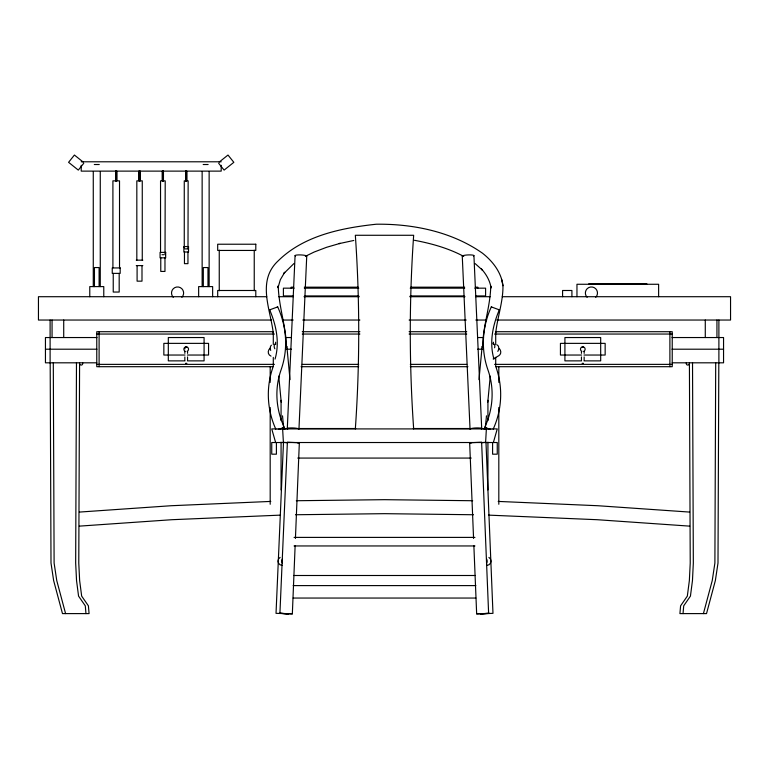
<?xml version="1.0" encoding="UTF-8"?>
<svg xmlns="http://www.w3.org/2000/svg" width="769" height="769" viewBox="0 0 769 769"><rect width="100%" height="100%" fill="white"/><g stroke="black" fill="none" stroke-linecap="round" stroke-linejoin="round"><path stroke-width="1.15" d="M76.477 362.737L75.67 563.052L76.535 580.557L78.563 596.11L85.292 605.828L85.965 613.604M79.591 362.737L78.774 563.052L79.64 580.557L81.668 596.11L88.406 605.828L89.079 613.604L62.481 613.604L53.638 580.557L51.004 563.052L50.187 362.737M715.699 362.737L714.891 563.052L712.248 580.557L703.414 613.604M718.813 362.737L717.996 563.052L715.362 580.557L706.519 613.604L679.921 613.604L680.594 605.828L687.332 596.11L689.36 580.557L690.226 563.052L689.409 362.737M295.133 545.663L292.345 613.854L276.023 613.345L283.501 442.185M279.868 613.268L288.452 613.854L279.916 613.345L287.385 442.185L299.343 442.771L295.431 538.483M287.298 428.65L295.075 255.625M306.735 256.154L298.958 429.179A5.835 0.971 2.6 0 0 292.037 427.91A5.835 0.971 2.6 0 0 287.731 429.044M355.336 428.91C359.844 364.448 359.844 299.737 355.336 235.276L413.664 235.276C409.156 299.737 409.156 364.448 413.664 428.91M683.035 613.604L683.708 605.828L690.437 596.11L692.465 580.557L693.33 563.052L692.523 362.737M478.991 379.636L482.115 346.742M486.479 415.818L485.181 429.429A5.441 0.682 5.4 0 0 480.76 428.333M487.777 402.206L490.257 376.128M485.595 442.521L486.373 428.91M286.481 345.319C285.597 325.374 278.695 305.745 278.234 285.857L278.003 287.683L280.349 279.685L284.732 272.255L283.655 273.668L294.008 263.479M495.765 332.65C497.505 316.943 503.176 301.544 502.964 285.76C501.436 272.428 492.737 261.268 482.48 253.203C451.922 231.719 413.145 223.76 376.301 224.221C341.667 227.922 303.918 235.497 278.215 260.816C256.721 280.695 270.371 308.84 273.264 332.967M275.052 359.094C279.839 342.609 276.292 325.297 269.669 309.859L277.696 306.898C286.76 326.604 288.308 349.155 281.127 369.706C274.389 388.605 275.86 409.329 284.309 427.429L280.387 429.15M272.851 367.582C265.882 387.749 267.035 409.906 275.879 429.304M493.371 442.521L497.255 428.91L271.745 428.91L275.629 442.521M493.948 359.094C489.161 342.609 492.708 325.297 499.331 309.859L491.304 306.898C482.24 326.604 480.692 349.155 487.873 369.706C494.611 388.605 493.14 409.329 484.691 427.429L488.613 429.15M493.121 429.304C501.965 409.906 503.118 387.749 496.149 367.582M83.744 163.307L78.303 170.103L68.585 162.326L74.41 155.04L83.254 162.105M219.165 162.105L227.999 155.04L233.834 162.326L224.106 170.103L218.675 163.307M277.205 307.216L277.696 306.898M305.36 256.317L314.185 252.021L326.585 247.301L340.196 243.34L339.139 243.619L353.798 240.466M278.215 429.438L284.309 427.429M493.14 358.96L498.908 355.653A5.7 4.835 24.1 0 0 499.389 348.713M186.886 363.333L185.521 363.333M583.479 363.333L582.114 363.333M185.521 347.05L186.886 347.05M582.114 347.05L583.479 347.05M473.569 538.483L469.657 442.771L481.615 442.185L488.623 613.46L476.655 613.854L473.867 545.663M489.132 613.268L480.548 613.854L492.977 613.345L485.979 442.271L482.153 442.656M476.655 613.854L489.084 613.345M299.343 442.771L297.516 442.877M279.916 613.345L292.345 613.854M269.669 309.859L270.255 309.782M79.39 512.077L171.026 505.733L270.803 501.417M79.342 526.131L171.823 519.709L280.474 515.124M296.325 500.734L384.5 499.677L472.675 500.734M295.498 514.749L384.5 513.673L473.502 514.749M81.216 161.788L221.193 161.788M94.299 164.518L99.249 164.518M203.17 164.518L208.12 164.518M184.829 248.887L187.578 248.887M188.001 248.887L188.145 180.85L184.262 180.85L184.262 247.695M161.98 254.722L163.768 254.722M165.027 254.722L165.21 180.85L160.538 180.85L160.538 252.338M136.276 260.162L142.813 260.162M136.276 265.603L142.813 265.603M588.631 283.886L646.95 283.886M293.575 287.183L291.182 287.183L291.182 288.164M304.341 287.183L358.181 287.183M410.819 287.183L464.659 287.183M475.425 287.183L477.818 287.183L477.818 288.164M294.171 288.164L283.405 288.164L283.405 295.94L292.979 295.94M304.341 288.164L358.777 288.164M410.223 288.164L464.659 288.164M474.829 288.164L485.595 288.164L485.595 295.94L476.021 295.94M304.937 295.94L358.777 295.94M410.223 295.94L464.063 295.94M266.747 296.709L38.45 296.709L38.45 320.039L271.553 320.039M278.762 296.709L293.181 296.709M303.995 296.709L359.267 296.709M409.733 296.709L465.005 296.709M475.819 296.709L490.238 296.709M502.253 296.709L730.55 296.709L730.55 320.039L496.764 320.039M282.367 320.039L293.181 320.039M302.794 320.039L359.882 320.039M409.118 320.039L466.206 320.039M475.819 320.039L486.633 320.039M273.226 331.708L96.769 331.708L96.769 366.698L273.226 366.698M302.275 331.708L359.892 331.708M409.108 331.708L466.725 331.708M495.774 331.708L672.231 331.708L672.231 366.698L495.774 366.698M96.769 334.044L274.427 334.044M302.275 334.044L359.892 334.044M409.108 334.044L466.725 334.044M494.573 334.044L672.231 334.044M96.942 337.543L45.448 337.543L45.448 362.814L96.769 362.814M285.443 337.543L291.451 337.543M477.549 337.543L483.557 337.543M672.058 337.543L723.552 337.543L723.552 362.814L672.231 362.814M45.448 349.203L96.942 349.203M286.645 349.203L291.451 349.203M477.549 349.203L482.355 349.203M672.058 349.203L723.552 349.203M185.021 355.038L163.845 355.038L163.845 343.368L208.562 343.368L208.562 355.038L187.376 355.038M581.624 355.038L560.438 355.038L560.438 343.368L605.155 343.368L605.155 355.038L583.979 355.038M185.012 360.872L168.315 360.872L168.315 337.543L204.083 337.543L204.083 360.872L187.396 360.872M581.604 360.872L564.917 360.872L564.917 337.543L600.685 337.543L600.685 360.872L583.988 360.872M96.769 364.371L274.427 364.371M302.275 364.371L358.69 364.371M410.31 364.371L466.725 364.371M494.573 364.371L672.231 364.371M301.073 366.698L358.69 366.698M410.31 366.698L467.927 366.698M298.218 428.525L355.739 428.525M413.261 428.525L470.782 428.525M297.766 458.074L471.234 458.074M294.066 537.396L474.934 537.396M294.066 545.952L474.934 545.952M293.796 575.5L475.204 575.5M293.152 585.603L475.848 585.603M293.152 598.051L475.848 598.051M471.484 442.877L469.657 442.771M488.526 515.124L597.177 519.709L689.658 526.131M498.197 501.417L597.974 505.733L689.61 512.077M286.847 442.656L283.021 442.271M484.691 427.429L490.785 429.438M498.745 309.782L499.331 309.859M414.347 240.274C431.399 243.465 448.385 248.195 463.755 256.394M491.304 306.898L491.795 307.216M475.136 263.584L482.557 270.246L481.413 268.948C486.306 274.245 489.959 280.791 491.122 287.962L490.737 286.155C490.391 306.052 483.105 325.777 482.682 345.666M496.909 344.781L498.11 345.781A5.729 3.98 -56.5 0 1 497.822 351.404M185.021 348.828L184.839 348.155M65.586 613.604L56.752 580.557L54.109 563.052L53.301 362.737M502.964 285.76L501.59 279.243M283.405 442.521L282.627 428.91M286.885 346.742L290.009 379.636M278.743 376.128L281.223 402.206M282.521 415.818L283.819 429.429A5.441 0.682 -5.4 0 1 288.24 428.333M473.925 255.625L481.702 428.65M462.265 256.154L470.042 429.179A5.835 0.971 -2.6 0 1 476.963 427.91A5.835 0.971 -2.6 0 1 481.269 429.044M718.89 320.039L718.89 362.814M716.939 320.039L716.939 337.543M705.279 320.039L705.279 337.543M669.895 331.708L669.895 366.698M658.62 296.709L658.62 284.27L576.961 284.27L576.961 296.709M584.161 351.654L584.161 353.346M584.161 356.96L584.161 360.103M581.441 351.654L581.441 353.346M581.441 356.96L581.441 360.103M571.915 296.709L571.915 290.49L562.581 290.49L562.581 296.709M498.812 366.842L498.812 382.385M498.812 407.483L498.812 504.281M495.707 331.708L495.707 344.541M495.707 357.374L495.707 366.698M493.371 342.205L493.371 344.541M492.593 442.521L492.593 454.181L497.255 454.181L497.255 442.521L271.745 442.521L271.745 454.181L276.407 454.181L276.407 442.521M487.931 400.313L487.931 420.624M487.931 442.137L487.931 489.94M281.07 400.313L281.07 420.624M281.07 442.137L281.07 489.94M275.629 342.205L275.629 344.541M273.293 331.708L273.293 344.541M273.293 357.374L273.293 366.698M270.188 366.842L270.188 382.385M270.188 407.483L270.188 504.281M255.798 296.709L255.798 290.49L217.694 290.49L217.694 296.709M254.241 250.185L254.241 290.749M221.193 165.297L221.193 171.122L81.216 171.122L81.216 165.297M219.252 250.185L219.252 290.749M212.638 296.709L212.638 286.606L198.642 286.606L198.642 296.709M209.139 171.698L209.139 286.606M207.976 286.606L207.976 267.554L203.314 267.554L203.314 286.606M202.141 171.698L202.141 286.606M187.953 252.001L187.953 263.661L184.454 263.661L184.454 252.001M187.559 351.654L187.559 353.346M187.559 356.96L187.559 360.103M186.78 171.122L186.78 180.85M186.617 171.122L186.617 180.85M186.204 171.122L186.204 180.85M185.79 171.122L185.79 180.85M185.617 171.122L185.617 180.85M184.839 351.654L184.839 353.346M184.839 356.96L184.839 360.103M164.97 257.836L164.97 271.438L160.769 271.438L160.769 257.836M163.451 171.122L163.451 180.85M163.288 171.122L163.288 180.85M162.874 171.122L162.874 180.85M162.461 171.122L162.461 180.85M162.288 171.122L162.288 180.85M142.265 260.095L142.265 180.85L136.824 180.85L136.824 260.095M141.996 265.603L141.996 281.156L137.093 281.156L137.093 265.603M140.131 171.122L140.131 180.85M139.958 171.122L139.958 180.85M139.545 171.122L139.545 180.85M139.131 171.122L139.131 180.85M138.958 171.122L138.958 180.85M119.522 267.891L119.522 180.85L112.908 180.85L112.908 267.891M119.185 273.38L119.185 292.047L113.235 292.047L113.235 273.38M116.801 171.122L116.801 180.85M116.628 171.122L116.628 180.85M116.215 171.122L116.215 180.85M115.802 171.122L115.802 180.85M115.629 171.122L115.629 180.85M103.777 296.709L103.777 286.606L89.771 286.606L89.771 296.709M100.268 171.698L100.268 286.606M99.105 286.606L99.105 267.554L94.443 267.554L94.443 286.606M99.105 331.708L99.105 366.698M93.27 171.698L93.27 286.606M63.721 320.039L63.721 337.543M52.061 320.039L52.061 337.543M50.11 320.039L50.11 362.814M173.285 297.305A6.065 6.065 0 0 1 173.285 288.731A6.065 6.065 0 0 1 181.859 288.731A6.065 6.065 0 0 1 181.859 297.305M587.141 297.305A6.065 6.065 0 0 1 587.141 288.731A6.065 6.065 0 0 1 595.715 288.731A6.065 6.065 0 0 1 595.715 297.305M286.078 346.002A5.441 1.634 -5.4 0 1 286.231 347.626M482.769 347.626A5.441 1.634 5.4 0 1 482.922 346.002M295.507 256.019A5.835 0.971 2.6 0 1 300.948 254.923A5.835 0.971 2.6 0 1 306.273 256.5M462.727 256.5A5.835 0.971 -2.6 0 1 468.052 254.923A5.835 0.971 -2.6 0 1 473.493 256.019M282.242 565.388A4.278 4.278 0 0 1 280.099 557.41M282.425 563.254A4.278 4.278 0 0 1 282.425 558.976M488.901 557.41A4.278 4.278 0 0 1 486.758 565.388M486.575 558.976A4.278 4.278 0 0 1 486.575 563.254M271.005 356.124A5.7 4.835 -24.1 0 1 270.39 347.982M270.717 350.424A5.729 3.98 56.5 0 1 271.409 345.204M274.821 348.78A5.768 3.941 45.9 0 1 275.187 343.781M493.131 343.349A5.768 3.941 -45.9 0 1 494.582 347.78M82.754 362.968A4.662 2.345 60 0 1 79.813 364.516M689.187 364.516A4.662 2.345 -60 0 1 686.246 362.968M185.31 351.356A2.336 2.336 0 0 1 184.349 347.78A2.336 2.336 0 0 1 188.049 347.78A2.336 2.336 0 0 1 187.098 351.356M581.902 351.356A2.336 2.336 0 0 1 580.951 347.78A2.336 2.336 0 0 1 584.651 347.78A2.336 2.336 0 0 1 583.69 351.356M255.798 244.225L217.694 244.225L217.694 250.444L255.798 250.444L255.798 244.225M188.53 246.551L183.868 246.551L183.868 252.001L188.53 252.001L188.53 246.551M165.671 252.386L160.077 252.386L160.077 257.836L165.671 257.836L165.671 252.386M120.175 267.939L112.245 267.939L112.245 273.38L120.175 273.38L120.175 267.939"/></g></svg>
